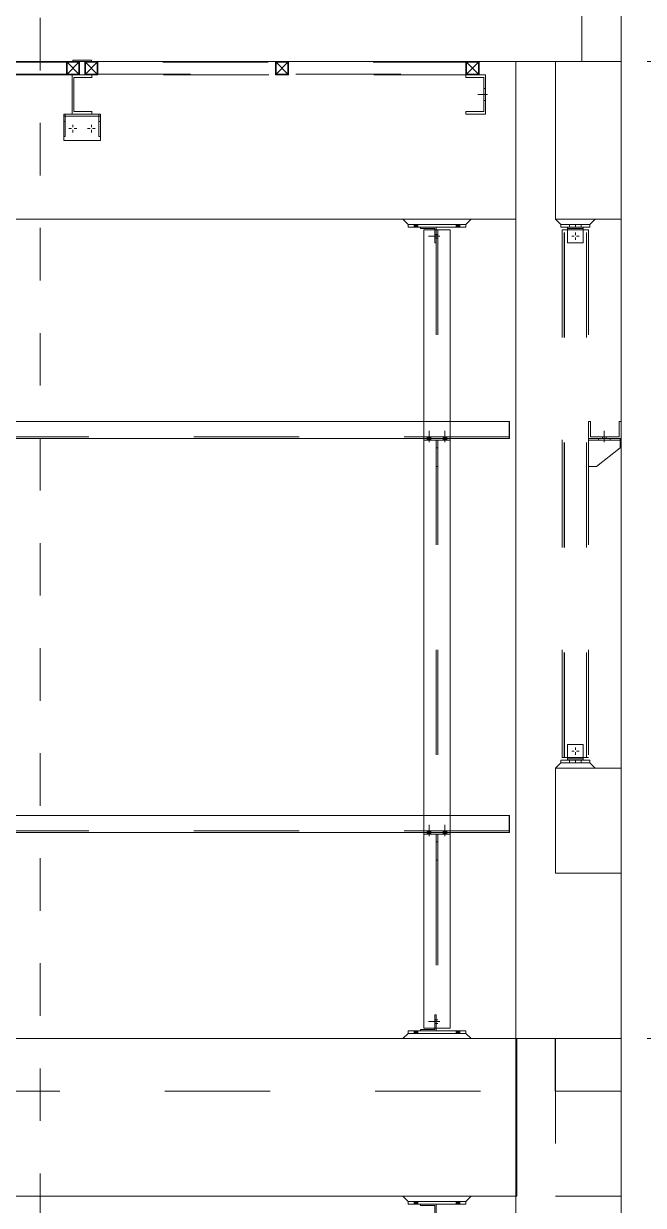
# Model space of a CAD drawing. Header units: millimetres. Extents: x 652937 to 1670132, y 1473552 to 2851037.
# Drawn here: x 663605.017 to 663607.374, y 1524532.885 to 1524537.385 of the extents above; entities that cross this region are included whole.
import ezdxf

# ---------------------------------------------------------------- set-up
doc = ezdxf.new("R2010")
doc.units = ezdxf.units.MM
for name, pattern in [('XKITLINE00', [0]), ('XKITLINE01', [4, 1, -1, 1, -1]), ('XKITLINE02', [4, 2, -2])]:
    doc.linetypes.add(name, pattern=pattern)
for name, color, linetype, lineweight in [('Bolt', 7, 'Continuous', 0), ('Part', 7, 'Continuous', 0), ('S-GRID', 7, 'Continuous', 9)]:
    doc.layers.add(name, color=color, linetype=linetype, lineweight=lineweight)

# ---------------------------------------------------------------- blocks, each defined once
blk = doc.blocks.new('*A39394463')
at = {"layer": 'S-GRID', "color": 7, "linetype": 'XKITLINE01', "lineweight": 0}
blk.add_line((-30.905117, -83.220099), (129.806536, -83.220099), dxfattribs=at)
blk = doc.blocks.new('*A39434467')
at = {"layer": 'S-GRID', "color": 7, "linetype": 'XKITLINE01', "lineweight": 0}
blk.add_line((-30.905117, -64.620099), (129.806536, -64.620099), dxfattribs=at)
blk = doc.blocks.new('*A39844508')
at = {"layer": 'Part', "color": 7, "linetype": 'XKITLINE02', "lineweight": 0}
for p, q in [((111.347119, -80.070099), (111.347119, -78.070099)), ((111.347119, -78.070099), (112.597119, -78.070099)), ((111.347119, -80.070099), (112.597119, -80.070099))]:
    blk.add_line(p, q, dxfattribs=at)
at = {"layer": 'Part', "color": 7, "linetype": 'XKITLINE00', "lineweight": 0}
for p, q in [((112.597119, -80.070099), (112.597119, -78.070099)), ((112.597119, -78.070099), (112.597713, -78.070099)), ((112.597713, -80.070099), (112.597119, -80.070099))]:
    blk.add_line(p, q, dxfattribs=at)
blk = doc.blocks.new('*A39854509')
at = {"layer": 'Part', "color": 7, "linetype": 'XKITLINE00', "lineweight": 0}
for p, q in [((112.602812, -64.620099), (111.351974, -64.620099)), ((111.351974, -64.620099), (111.351974, -67.620099)), ((112.601974, -67.620099), (112.601974, -64.620099)), ((112.602812, -67.620099), (111.351974, -67.620099))]:
    blk.add_line(p, q, dxfattribs=at)
blk = doc.blocks.new('*A39974521')
at = {"layer": 'Part', "color": 7, "linetype": 'XKITLINE00', "lineweight": 0}
for p, q in [((110.596866, -99.720099), (110.596866, -83.220099)), ((112.596866, -83.220099), (110.596866, -83.220099)), ((112.596866, -99.720099), (112.596866, -83.220099)), ((112.597116, -84.220099), (112.597116, -99.720099)), ((112.596866, -99.720099), (110.596866, -99.720099)), ((112.597116, -99.720099), (112.596866, -99.720099))]:
    blk.add_line(p, q, dxfattribs=at)
at = {"layer": 'Part', "color": 7, "linetype": 'XKITLINE02', "lineweight": 0}
for p, q in [((110.597117, -99.720099), (110.597117, -83.220099)), ((112.596866, -83.220099), (112.597116, -83.220099)), ((112.597116, -83.220099), (112.596866, -83.220099)), ((112.597116, -83.220099), (112.597116, -84.220099)), ((112.596866, -99.720099), (112.597116, -99.720099))]:
    blk.add_line(p, q, dxfattribs=at)
blk = doc.blocks.new('*A40294553')
at = {"layer": 'S-GRID', "color": 7, "linetype": 'XKITLINE01', "lineweight": 0}
blk.add_line((101.546891, -148.786781), (101.546891, -44.620099), dxfattribs=at)
blk = doc.blocks.new('*A44765000')
at = {"layer": 'Part', "color": 7, "linetype": 'XKITLINE00', "lineweight": 0}
for p, q in [((110.612903, -83.220099), (81.765361, -83.220099)), ((110.612903, -86.220099), (110.612903, -83.220099)), ((110.612903, -86.220099), (81.765361, -86.220099))]:
    blk.add_line(p, q, dxfattribs=at)
at = {"layer": 'Part', "color": 7, "linetype": 'XKITLINE02', "lineweight": 0}
for p, q in [((110.613153, -83.220099), (110.612903, -83.220099)), ((110.613153, -86.220099), (110.613153, -83.220099)), ((110.612903, -86.220099), (110.613153, -86.220099)), ((110.613153, -86.220099), (110.612903, -86.220099))]:
    blk.add_line(p, q, dxfattribs=at)
blk = doc.blocks.new('*A44785002')
at = {"layer": 'Part', "color": 7, "linetype": 'XKITLINE00', "lineweight": 0}
for p, q in [((110.596866, -64.620099), (81.765361, -64.620099)), ((110.596866, -67.620099), (110.596866, -64.620099)), ((110.596866, -67.620099), (81.765361, -67.620099))]:
    blk.add_line(p, q, dxfattribs=at)
at = {"layer": 'Part', "color": 7, "linetype": 'XKITLINE02', "lineweight": 0}
for p, q in [((110.597119, -64.620099), (110.596866, -64.620099)), ((110.597119, -67.620099), (110.597119, -64.620099)), ((110.596866, -67.620099), (110.597119, -67.620099)), ((110.597119, -67.620099), (110.596866, -67.620099))]:
    blk.add_line(p, q, dxfattribs=at)
blk = doc.blocks.new('*A47275251')
at = {"layer": 'Part', "color": 7, "linetype": 'XKITLINE02', "lineweight": 0}
for p, q in [((67.922144, -83.220099), (111.342756, -83.220099)), ((111.342162, -84.220099), (111.342162, -83.220099)), ((67.922144, -84.220099), (111.342756, -84.220099))]:
    blk.add_line(p, q, dxfattribs=at)
blk = doc.blocks.new('*A47305254')
at = {"layer": 'Part', "color": 7, "linetype": 'XKITLINE02', "lineweight": 0}
for p, q in [((111.852019, -64.620099), (111.852019, -62.370099)), ((52.551889, -64.620099), (110.596866, -64.620099)), ((112.601869, -64.620099), (112.601974, -64.620099))]:
    blk.add_line(p, q, dxfattribs=at)
at = {"layer": 'Part', "color": 7, "linetype": 'XKITLINE00', "lineweight": 0}
for p, q in [((112.601869, -62.370099), (112.601869, -64.620099)), ((110.596866, -64.620099), (112.601869, -64.620099)), ((112.601974, -64.620099), (112.602713, -64.620099))]:
    blk.add_line(p, q, dxfattribs=at)
blk = doc.blocks.new('*A47355259')
at = {"layer": 'Part', "color": 7, "linetype": 'XKITLINE02', "lineweight": 0}
for p, q in [((102.535098, -64.870099), (102.15952, -64.870099)), ((102.15952, -64.870099), (102.15952, -65.620099)), ((102.18952, -65.570099), (102.18952, -64.920099)), ((102.18952, -64.920099), (102.535098, -64.920099)), ((102.53452, -64.920099), (102.53452, -64.870099)), ((102.535098, -65.620099), (102.15952, -65.620099)), ((102.535098, -65.570099), (102.18952, -65.570099)), ((102.53452, -65.620099), (102.53452, -65.570099))]:
    blk.add_line(p, q, dxfattribs=at)
blk = doc.blocks.new('*A47365260')
at = {"layer": 'Part', "color": 7, "linetype": 'XKITLINE02', "lineweight": 0}
for p, q in [((110.020284, -64.870099), (109.644715, -64.870099)), ((109.644715, -64.870099), (109.644715, -64.920099)), ((109.644715, -64.920099), (109.990284, -64.920099)), ((109.989715, -65.570099), (109.989715, -64.920099)), ((110.019715, -64.870099), (110.019715, -65.620099)), ((109.990284, -65.570099), (109.644715, -65.570099)), ((109.644715, -65.570099), (109.644715, -65.620099)), ((109.644715, -65.620099), (110.020284, -65.620099))]:
    blk.add_line(p, q, dxfattribs=at)
blk = doc.blocks.new('*A47375261')
at = {"layer": 'Part', "color": 7, "linetype": 'XKITLINE00', "lineweight": 0}
for p, q in [((110.596866, -64.620099), (112.596866, -64.620099)), ((112.596866, -64.620099), (112.596866, -83.220099)), ((110.596866, -67.620099), (110.596866, -83.220099)), ((112.597116, -67.620099), (112.597116, -83.220099)), ((112.596866, -83.220099), (110.596866, -83.220099))]:
    blk.add_line(p, q, dxfattribs=at)
at = {"layer": 'Part', "color": 7, "linetype": 'XKITLINE02', "lineweight": 0}
for p, q in [((110.596866, -64.620099), (110.596866, -67.620099)), ((110.597117, -83.220099), (110.597117, -64.620099)), ((112.597116, -64.620099), (112.596866, -64.620099)), ((112.597116, -64.620099), (112.597116, -67.620099)), ((112.597116, -83.220099), (112.596866, -83.220099))]:
    blk.add_line(p, q, dxfattribs=at)
blk = doc.blocks.new('*A49325456')
at = {"layer": 'Part', "color": 7, "linetype": 'XKITLINE00', "lineweight": 0}
for p, q in [((110.471945, -78.970099), (90.192352, -78.970099)), ((90.192352, -78.970099), (90.192352, -79.295099)), ((110.471952, -78.970099), (110.471945, -78.970099)), ((110.471945, -78.970099), (110.471945, -79.295099)), ((110.472047, -78.970099), (110.472041, -78.970099)), ((110.472041, -78.970099), (110.472041, -79.265099)), ((110.471945, -79.295099), (90.192352, -79.295099)), ((110.471945, -79.295099), (110.472047, -79.295099)), ((110.472047, -79.295099), (110.471945, -79.295099)), ((110.472041, -79.265099), (110.471952, -79.265099)), ((110.472047, -79.265099), (110.472047, -79.295099))]:
    blk.add_line(p, q, dxfattribs=at)
at = {"layer": 'Part', "color": 7, "linetype": 'XKITLINE02', "lineweight": 0}
for p, q in [((90.192359, -79.265099), (90.192359, -78.970099)), ((90.192448, -79.265099), (90.192448, -78.970099)), ((90.192454, -79.295099), (90.192454, -78.970099)), ((110.472047, -78.970099), (110.471945, -78.970099)), ((110.471952, -79.265099), (110.471952, -78.970099)), ((110.472047, -78.970099), (110.472047, -79.265099)), ((110.472041, -79.265099), (90.192359, -79.265099))]:
    blk.add_line(p, q, dxfattribs=at)
blk = doc.blocks.new('*A49335457')
at = {"layer": 'Part', "color": 7, "linetype": 'XKITLINE00', "lineweight": 0}
for p, q in [((110.471945, -71.470099), (90.192352, -71.470099)), ((90.192352, -71.470099), (90.192352, -71.795099)), ((110.471952, -71.470099), (110.471945, -71.470099)), ((110.471945, -71.470099), (110.471945, -71.795099)), ((110.472047, -71.470099), (110.472041, -71.470099)), ((110.472041, -71.470099), (110.472041, -71.765099)), ((110.472041, -71.765099), (110.471952, -71.765099)), ((110.472047, -71.765099), (110.472047, -71.795099)), ((110.471945, -71.795099), (90.192352, -71.795099)), ((110.471945, -71.795099), (110.472047, -71.795099)), ((110.472047, -71.795099), (110.471945, -71.795099))]:
    blk.add_line(p, q, dxfattribs=at)
at = {"layer": 'Part', "color": 7, "linetype": 'XKITLINE02', "lineweight": 0}
for p, q in [((90.192359, -71.765099), (90.192359, -71.470099)), ((90.192448, -71.765099), (90.192448, -71.470099)), ((90.192454, -71.795099), (90.192454, -71.470099)), ((110.472047, -71.470099), (110.471945, -71.470099)), ((110.471952, -71.765099), (110.471952, -71.470099)), ((110.472047, -71.470099), (110.472047, -71.765099)), ((110.472041, -71.765099), (90.192359, -71.765099))]:
    blk.add_line(p, q, dxfattribs=at)
blk = doc.blocks.new('*A49345458')
at = {"layer": 'Part', "color": 7, "linetype": 'XKITLINE00', "lineweight": 0}
for p, q in [((108.846933, -67.820099), (109.346933, -67.820099)), ((108.846933, -67.820099), (108.846933, -71.470099)), ((109.346941, -67.820099), (109.346933, -67.820099)), ((109.346933, -67.820099), (109.346933, -71.470099)), ((109.347025, -67.820099), (109.347033, -67.820099)), ((109.347025, -67.820099), (109.347025, -71.470099)), ((108.846933, -71.825099), (108.846933, -78.970099)), ((109.346933, -71.795099), (109.346933, -78.970099)), ((109.347025, -71.795099), (109.347025, -78.970099)), ((108.846933, -79.325099), (108.846933, -83.020099)), ((109.346933, -79.295099), (109.346933, -83.020099)), ((109.347025, -79.295099), (109.347025, -83.020099)), ((109.346933, -83.020099), (108.846933, -83.020099)), ((109.346941, -83.020099), (109.346933, -83.020099)), ((109.347033, -83.020099), (109.347025, -83.020099))]:
    blk.add_line(p, q, dxfattribs=at)
at = {"layer": 'Part', "color": 7, "linetype": 'XKITLINE02', "lineweight": 0}
for p, q in [((108.846941, -67.820099), (108.846941, -83.020099)), ((108.847025, -67.820099), (108.847025, -83.020099)), ((108.847033, -67.820099), (108.847033, -83.020099)), ((109.081941, -67.820099), (109.081941, -83.020099)), ((109.082025, -67.820099), (109.082025, -83.020099)), ((109.111941, -67.820099), (109.111941, -83.020099)), ((109.112025, -67.820099), (109.112025, -83.020099)), ((109.346941, -67.820099), (109.346941, -83.020099)), ((109.347025, -67.820099), (109.346941, -67.820099)), ((109.347033, -67.820099), (109.347033, -83.020099)), ((108.846933, -71.470099), (108.846933, -71.825099)), ((109.346933, -71.470099), (109.346933, -71.795099)), ((109.347025, -71.470099), (109.347025, -71.795099)), ((108.846933, -78.970099), (108.846933, -79.325099)), ((109.346933, -78.970099), (109.346933, -79.295099)), ((109.347025, -78.970099), (109.347025, -79.295099)), ((109.347025, -83.020099), (109.346941, -83.020099))]:
    blk.add_line(p, q, dxfattribs=at)
blk = doc.blocks.new('*A49365460')
at = {"layer": 'Part', "color": 7, "linetype": 'XKITLINE02', "lineweight": 0}
for p, q in [((111.978145, -67.820099), (111.478045, -67.820099)), ((111.478045, -77.870099), (111.478045, -67.820099)), ((111.478145, -67.820099), (111.478145, -77.870099)), ((111.518045, -77.870099), (111.518045, -67.820099)), ((111.518092, -77.870099), (111.518092, -67.820099)), ((111.518098, -77.870099), (111.518098, -67.820099)), ((111.518145, -77.870099), (111.518145, -67.820099)), ((111.938045, -77.870099), (111.938045, -67.820099)), ((111.938092, -77.870099), (111.938092, -67.820099)), ((111.938098, -77.870099), (111.938098, -67.820099)), ((111.938145, -77.870099), (111.938145, -67.820099)), ((111.978045, -67.820099), (111.978045, -77.870099)), ((111.978145, -67.820099), (111.978145, -77.870099)), ((111.978145, -77.870099), (111.478045, -77.870099))]:
    blk.add_line(p, q, dxfattribs=at)
blk = doc.blocks.new('*A49415465')
at = {"layer": 'Part', "color": 7, "linetype": 'XKITLINE00', "lineweight": 0}
for p, q in [((108.846808, -79.325099), (108.846808, -79.295099)), ((109.346808, -79.325099), (108.846808, -79.325099)), ((109.346808, -79.325099), (109.346808, -79.295099)), ((109.346928, -79.325099), (109.346808, -79.325099)), ((109.346928, -79.325099), (109.346808, -79.325099)), ((109.346928, -79.295099), (109.346928, -79.325099))]:
    blk.add_line(p, q, dxfattribs=at)
at = {"layer": 'Part', "color": 7, "linetype": 'XKITLINE02', "lineweight": 0}
for p, q in [((109.346928, -79.295099), (108.846808, -79.295099)), ((108.846928, -79.325099), (108.846928, -79.295099)), ((109.346808, -79.295099), (109.346928, -79.295099))]:
    blk.add_line(p, q, dxfattribs=at)
blk = doc.blocks.new('*A49425466')
at = {"layer": 'Part', "color": 7, "linetype": 'XKITLINE00', "lineweight": 0}
for p, q in [((109.081808, -79.475099), (109.081808, -79.325099)), ((109.111808, -79.325099), (109.081808, -79.325099)), ((109.111808, -79.475099), (109.111808, -79.325099)), ((109.111928, -79.825099), (109.111928, -79.325099)), ((109.081898, -79.825099), (109.081808, -79.475099)), ((109.081808, -79.475099), (109.111808, -79.475099)), ((109.111808, -79.475099), (109.111898, -79.825099)), ((109.081928, -79.825099), (109.081898, -79.825099)), ((109.111928, -79.825099), (109.081898, -79.825099))]:
    blk.add_line(p, q, dxfattribs=at)
at = {"layer": 'Part', "color": 7, "linetype": 'XKITLINE02', "lineweight": 0}
for p, q in [((109.081808, -79.325099), (109.081928, -79.325099)), ((109.081928, -79.325099), (109.081928, -79.825099)), ((109.111808, -79.325099), (109.111928, -79.325099)), ((109.111928, -79.325099), (109.111808, -79.325099)), ((109.111898, -79.825099), (109.111928, -79.825099))]:
    blk.add_line(p, q, dxfattribs=at)
blk = doc.blocks.new('*A49435467')
at = {"layer": 'Bolt'}
for points in [[(108.982, -79.265), (108.982, -79.295), (108.912, -79.295), (108.912, -79.265)], [(108.982, -79.295), (108.982, -79.325), (108.912, -79.325), (108.912, -79.295)], [(109.282, -79.265), (109.282, -79.295), (109.212, -79.295), (109.212, -79.265)], [(109.282, -79.295), (109.282, -79.325), (109.212, -79.325), (109.212, -79.295)]]:
    blk.add_hatch(color=7, dxfattribs=at).paths.add_polyline_path(points, flags=17)
at = {"layer": 'Bolt', "color": 7, "linetype": 'XKITLINE00', "lineweight": 0}
for p, q in [((108.947, -79.365), (108.947, -79.15)), ((109.247, -79.365), (109.247, -79.15)), ((108.912, -79.295), (108.912, -79.265)), ((108.912, -79.325), (108.912, -79.295)), ((108.982, -79.295), (108.982, -79.265)), ((108.982, -79.325), (108.982, -79.295)), ((109.212, -79.295), (109.212, -79.265)), ((109.212, -79.325), (109.212, -79.295)), ((109.282, -79.295), (109.282, -79.265)), ((109.282, -79.325), (109.282, -79.295))]:
    blk.add_line(p, q, dxfattribs=at)
blk = doc.blocks.new('*A49445468')
at = {"layer": 'Part', "color": 7, "linetype": 'XKITLINE00', "lineweight": 0}
for p, q in [((109.081808, -71.975099), (109.081808, -71.825099)), ((109.111808, -71.825099), (109.081808, -71.825099)), ((109.081898, -72.325099), (109.081808, -71.975099)), ((109.081808, -71.975099), (109.111808, -71.975099)), ((109.111808, -71.975099), (109.111808, -71.825099)), ((109.111808, -71.975099), (109.111898, -72.325099)), ((109.111928, -72.325099), (109.111928, -71.825099)), ((109.081928, -72.325099), (109.081898, -72.325099)), ((109.111928, -72.325099), (109.081898, -72.325099))]:
    blk.add_line(p, q, dxfattribs=at)
at = {"layer": 'Part', "color": 7, "linetype": 'XKITLINE02', "lineweight": 0}
for p, q in [((109.081808, -71.825099), (109.081928, -71.825099)), ((109.081928, -71.825099), (109.081928, -72.325099)), ((109.111808, -71.825099), (109.111928, -71.825099)), ((109.111928, -71.825099), (109.111808, -71.825099)), ((109.111898, -72.325099), (109.111928, -72.325099))]:
    blk.add_line(p, q, dxfattribs=at)
blk = doc.blocks.new('*A49455469')
at = {"layer": 'Part', "color": 7, "linetype": 'XKITLINE02', "lineweight": 0}
for p, q in [((112.57748, -71.825099), (111.977474, -71.825099)), ((111.977474, -71.825099), (111.977474, -72.325099)), ((111.97748, -72.325099), (111.97748, -71.825099)), ((112.127474, -72.325099), (112.577474, -71.975099)), ((112.57748, -71.975099), (112.12748, -72.325099)), ((112.577474, -71.975099), (112.577474, -71.825099)), ((112.577474, -71.975099), (112.57748, -71.975099)), ((112.57748, -71.975099), (112.57748, -71.825099)), ((111.977474, -72.325099), (112.12748, -72.325099))]:
    blk.add_line(p, q, dxfattribs=at)
blk = doc.blocks.new('*A49465470')
at = {"layer": 'Part', "color": 7, "linetype": 'XKITLINE02', "lineweight": 0}
for p, q in [((111.452985, -77.970099), (111.352965, -78.070099)), ((112.103225, -78.070099), (111.352965, -78.070099)), ((111.353225, -78.070099), (111.453205, -77.970099)), ((112.003205, -77.970099), (111.452985, -77.970099)), ((112.102965, -78.070099), (112.002985, -77.970099)), ((112.003205, -77.970099), (112.103225, -78.070099))]:
    blk.add_line(p, q, dxfattribs=at)
blk = doc.blocks.new('*A49475471')
at = {"layer": 'Bolt', "color": 7, "linetype": 'XKITLINE00', "lineweight": 0}
for p, q in [((111.658092, -77.745099), (111.704712, -77.745099)), ((111.728092, -77.675099), (111.728092, -77.721719)), ((111.728092, -77.815099), (111.728092, -77.768479)), ((111.798092, -77.745099), (111.751472, -77.745099))]:
    blk.add_line(p, q, dxfattribs=at)
blk = doc.blocks.new('*A49485472')
at = {"layer": 'Part', "color": 7, "linetype": 'XKITLINE02', "lineweight": 0}
for p, q in [((112.003205, -77.920099), (111.452985, -77.920099)), ((111.452985, -77.970099), (111.452985, -77.920099)), ((112.003205, -77.970099), (111.452985, -77.970099)), ((111.453205, -77.970099), (111.453205, -77.920099)), ((112.002985, -77.920099), (112.003205, -77.920099)), ((112.002985, -77.970099), (112.002985, -77.920099)), ((112.003205, -77.970099), (112.002985, -77.970099)), ((112.003205, -77.920099), (112.003205, -77.970099))]:
    blk.add_line(p, q, dxfattribs=at)
blk = doc.blocks.new('*A49495473')
at = {"layer": 'Part', "color": 7, "linetype": 'XKITLINE02', "lineweight": 0}
for p, q in [((111.878092, -77.620099), (111.578087, -77.620099)), ((111.578087, -77.895099), (111.578087, -77.620099)), ((111.578092, -77.920099), (111.578092, -77.620099)), ((111.878092, -77.620099), (111.878087, -77.620099)), ((111.878087, -77.620099), (111.878087, -77.895099)), ((111.878092, -77.920099), (111.878092, -77.620099)), ((111.878087, -77.895099), (111.578032, -77.895099)), ((111.578032, -77.895099), (111.578032, -77.920099)), ((111.878092, -77.920099), (111.578032, -77.920099)), ((111.878087, -77.895099), (111.878032, -77.895099)), ((111.878032, -77.895099), (111.878032, -77.920099)), ((111.878032, -77.920099), (111.878092, -77.920099))]:
    blk.add_line(p, q, dxfattribs=at)
blk = doc.blocks.new('*A49505474')
at = {"layer": 'Bolt', "color": 7, "linetype": 'XKITLINE02', "lineweight": 0}
for p, q in [((111.618008, -77.970099), (111.618008, -77.920099)), ((111.618168, -77.970099), (111.618168, -77.920099)), ((111.728015, -77.970099), (111.728015, -77.920099)), ((111.728175, -77.970099), (111.728175, -77.920099)), ((111.838022, -77.970099), (111.838022, -77.920099)), ((111.838182, -77.970099), (111.838182, -77.920099))]:
    blk.add_line(p, q, dxfattribs=at)
blk = doc.blocks.new('*A49675491')
at = {"layer": 'Part', "color": 7, "linetype": 'XKITLINE02', "lineweight": 0}
for p, q in [((111.977154, -71.470099), (111.977823, -71.470099)), ((112.017154, -71.470099), (111.977154, -71.470099)), ((111.977154, -71.470099), (111.977154, -71.795099)), ((112.017154, -71.470099), (112.017823, -71.470099)), ((112.017154, -71.765099), (112.017154, -71.470099)), ((112.562154, -71.470099), (112.562823, -71.470099)), ((112.597142, -71.470099), (112.562154, -71.470099)), ((112.562154, -71.470099), (112.562154, -71.765099)), ((112.017154, -71.765099), (112.017823, -71.765099)), ((112.562154, -71.765099), (112.017154, -71.765099)), ((112.562154, -71.765099), (112.562823, -71.765099)), ((111.977154, -71.795099), (111.977823, -71.795099)), ((112.597142, -71.795099), (111.977154, -71.795099))]:
    blk.add_line(p, q, dxfattribs=at)
at = {"layer": 'Part', "color": 7, "linetype": 'XKITLINE00', "lineweight": 0}
for p, q in [((112.602154, -71.470099), (112.597142, -71.470099)), ((112.602154, -71.470099), (112.602823, -71.470099)), ((112.602154, -71.795099), (112.602154, -71.470099)), ((112.602154, -71.795099), (112.597142, -71.795099)), ((112.602154, -71.795099), (112.602823, -71.795099))]:
    blk.add_line(p, q, dxfattribs=at)
blk = doc.blocks.new('*A49685492')
at = {"layer": 'Part', "color": 7, "linetype": 'XKITLINE00', "lineweight": 0}
for p, q in [((108.846808, -71.825099), (108.846808, -71.795099)), ((109.346808, -71.825099), (108.846808, -71.825099)), ((109.346808, -71.825099), (109.346808, -71.795099)), ((109.346928, -71.825099), (109.346808, -71.825099)), ((109.346928, -71.825099), (109.346808, -71.825099)), ((109.346928, -71.795099), (109.346928, -71.825099))]:
    blk.add_line(p, q, dxfattribs=at)
at = {"layer": 'Part', "color": 7, "linetype": 'XKITLINE02', "lineweight": 0}
for p, q in [((109.346928, -71.795099), (108.846808, -71.795099)), ((108.846928, -71.825099), (108.846928, -71.795099)), ((109.346808, -71.795099), (109.346928, -71.795099))]:
    blk.add_line(p, q, dxfattribs=at)
blk = doc.blocks.new('*A49695493')
at = {"layer": 'Bolt'}
for points in [[(108.982, -71.765), (108.982, -71.795), (108.912, -71.795), (108.912, -71.765)], [(109.282, -71.765), (109.282, -71.795), (109.212, -71.795), (109.212, -71.765)], [(108.982, -71.795), (108.982, -71.825), (108.912, -71.825), (108.912, -71.795)], [(109.282, -71.795), (109.282, -71.825), (109.212, -71.825), (109.212, -71.795)]]:
    blk.add_hatch(color=7, dxfattribs=at).paths.add_polyline_path(points, flags=17)
at = {"layer": 'Bolt', "color": 7, "linetype": 'XKITLINE00', "lineweight": 0}
for p, q in [((108.912, -71.795), (108.912, -71.765)), ((108.947, -71.865), (108.947, -71.65)), ((108.982, -71.795), (108.982, -71.765)), ((109.212, -71.795), (109.212, -71.765)), ((109.247, -71.865), (109.247, -71.65)), ((109.282, -71.795), (109.282, -71.765)), ((108.912, -71.825), (108.912, -71.795)), ((108.982, -71.825), (108.982, -71.795)), ((109.212, -71.825), (109.212, -71.795)), ((109.282, -71.825), (109.282, -71.795))]:
    blk.add_line(p, q, dxfattribs=at)
blk = doc.blocks.new('*A49705494')
at = {"layer": 'Part', "color": 7, "linetype": 'XKITLINE00', "lineweight": 0}
for p, q in [((108.546928, -67.770099), (108.546928, -67.720099)), ((108.546928, -67.720099), (109.646928, -67.720099)), ((109.646928, -67.720099), (109.646928, -67.770099)), ((109.647038, -67.770099), (109.647038, -67.720099)), ((109.646928, -67.770099), (108.546928, -67.770099)), ((109.646928, -67.770099), (109.647038, -67.770099)), ((109.647038, -67.770099), (109.646928, -67.770099))]:
    blk.add_line(p, q, dxfattribs=at)
at = {"layer": 'Part', "color": 7, "linetype": 'XKITLINE02', "lineweight": 0}
for p, q in [((108.547038, -67.770099), (108.547038, -67.720099)), ((109.647038, -67.720099), (109.646928, -67.720099))]:
    blk.add_line(p, q, dxfattribs=at)
blk = doc.blocks.new('*A49715495')
at = {"layer": 'Part', "color": 7, "linetype": 'XKITLINE00', "lineweight": 0}
for p, q in [((108.446908, -67.620099), (108.546928, -67.720099)), ((109.646928, -67.720099), (108.546928, -67.720099)), ((109.646928, -67.720099), (109.746908, -67.620099)), ((109.647038, -67.720099), (109.747058, -67.620099))]:
    blk.add_line(p, q, dxfattribs=at)
at = {"layer": 'Part', "color": 7, "linetype": 'XKITLINE02', "lineweight": 0}
for p, q in [((109.747058, -67.620099), (108.446908, -67.620099)), ((108.547038, -67.720099), (108.447058, -67.620099)), ((109.647038, -67.720099), (109.646928, -67.720099)), ((109.746908, -67.620099), (109.747058, -67.620099))]:
    blk.add_line(p, q, dxfattribs=at)
blk = doc.blocks.new('*A49725496')
at = {"layer": 'Part', "color": 7, "linetype": 'XKITLINE00', "lineweight": 0}
for p, q in [((108.781953, -67.770099), (108.781953, -67.795099)), ((108.781953, -67.795099), (109.056953, -67.795099)), ((109.056953, -67.795099), (109.056953, -67.820099)), ((109.081953, -67.770099), (109.081953, -67.820099)), ((109.082013, -67.770099), (109.082013, -67.820099))]:
    blk.add_line(p, q, dxfattribs=at)
at = {"layer": 'Part', "color": 7, "linetype": 'XKITLINE02', "lineweight": 0}
for p, q in [((109.082013, -67.770099), (108.781953, -67.770099)), ((108.782013, -67.795099), (108.782013, -67.770099)), ((109.057013, -67.795099), (109.056953, -67.795099)), ((109.056953, -67.820099), (109.056953, -68.070099)), ((109.057013, -68.070099), (109.057013, -67.795099)), ((109.081953, -67.820099), (109.081953, -68.070099)), ((109.082013, -67.820099), (109.082013, -68.070099)), ((109.082013, -68.070099), (109.056953, -68.070099))]:
    blk.add_line(p, q, dxfattribs=at)
blk = doc.blocks.new('*A49735497')
at = {"layer": 'Bolt', "color": 7, "linetype": 'XKITLINE02', "lineweight": 0}
for p, q in [((109.151583, -67.945099), (108.936983, -67.945099)), ((109.082003, -67.910099), (109.057003, -67.910099)), ((109.11199, -67.910099), (109.08199, -67.910099)), ((109.081963, -67.980099), (109.056963, -67.980099)), ((109.111976, -67.980099), (109.081976, -67.980099))]:
    blk.add_line(p, q, dxfattribs=at)
blk = doc.blocks.new('*A49745498')
at = {"layer": 'Bolt'}
for points in [[(108.732, -67.72), (108.732, -67.77), (108.662, -67.77), (108.662, -67.72)], [(109.532, -67.72), (109.532, -67.77), (109.462, -67.77), (109.462, -67.72)]]:
    blk.add_hatch(color=7, dxfattribs=at).paths.add_polyline_path(points, flags=17)
at = {"layer": 'Bolt', "color": 7, "linetype": 'XKITLINE00', "lineweight": 0}
for p, q in [((108.662, -67.72), (108.662, -67.77)), ((108.697, -67.72), (108.697, -67.77)), ((108.732, -67.72), (108.732, -67.77)), ((109.462, -67.72), (109.462, -67.77)), ((109.497, -67.72), (109.497, -67.77)), ((109.532, -67.72), (109.532, -67.77))]:
    blk.add_line(p, q, dxfattribs=at)
blk = doc.blocks.new('*A49755499')
at = {"layer": 'Part', "color": 7, "linetype": 'XKITLINE02', "lineweight": 0}
for p, q in [((111.977427, -71.795099), (112.577527, -71.795099)), ((111.977427, -71.825099), (111.977427, -71.795099)), ((112.577527, -71.825099), (111.977427, -71.825099)), ((111.977527, -71.825099), (111.977527, -71.795099)), ((112.577427, -71.795099), (112.577427, -71.825099)), ((112.577527, -71.795099), (112.577527, -71.825099))]:
    blk.add_line(p, q, dxfattribs=at)
blk = doc.blocks.new('*A49765500')
at = {"layer": 'Bolt', "color": 7, "linetype": 'XKITLINE02', "lineweight": 0}
for p, q in [((112.24244, -71.795099), (112.24244, -71.765099)), ((112.2425, -71.795099), (112.2425, -71.765099)), ((112.277447, -71.864699), (112.277447, -71.650099)), ((112.277507, -71.864699), (112.277507, -71.650099)), ((112.312454, -71.795099), (112.312454, -71.765099)), ((112.312514, -71.795099), (112.312514, -71.765099)), ((112.16744, -71.825099), (112.16744, -71.795099)), ((112.1675, -71.825099), (112.1675, -71.795099)), ((112.387454, -71.825099), (112.387454, -71.795099)), ((112.387514, -71.825099), (112.387514, -71.795099))]:
    blk.add_line(p, q, dxfattribs=at)
blk = doc.blocks.new('*A49775501')
at = {"layer": 'Part', "color": 7, "linetype": 'XKITLINE02', "lineweight": 0}
for p, q in [((112.103225, -67.620099), (111.352965, -67.620099)), ((111.352965, -67.620099), (111.452985, -67.720099)), ((111.453205, -67.720099), (111.353225, -67.620099)), ((111.452985, -67.720099), (112.003205, -67.720099)), ((112.002985, -67.720099), (112.102965, -67.620099)), ((112.003205, -67.720099), (112.103225, -67.620099))]:
    blk.add_line(p, q, dxfattribs=at)
blk = doc.blocks.new('*A49785502')
at = {"layer": 'Bolt', "color": 7, "linetype": 'XKITLINE00', "lineweight": 0}
for p, q in [((111.658092, -67.945099), (111.704712, -67.945099)), ((111.728092, -67.875099), (111.728092, -67.921719)), ((111.798092, -67.945099), (111.751472, -67.945099)), ((111.728092, -68.015099), (111.728092, -67.968479))]:
    blk.add_line(p, q, dxfattribs=at)
blk = doc.blocks.new('*A49795503')
at = {"layer": 'Part', "color": 7, "linetype": 'XKITLINE02', "lineweight": 0}
for p, q in [((111.452985, -67.770099), (111.452985, -67.720099)), ((111.453205, -67.720099), (111.452985, -67.720099)), ((112.003205, -67.720099), (111.452985, -67.720099)), ((111.453205, -67.770099), (111.453205, -67.720099)), ((112.002985, -67.720099), (112.002985, -67.770099)), ((112.003205, -67.770099), (112.003205, -67.720099)), ((111.453205, -67.770099), (111.452985, -67.770099)), ((111.452985, -67.770099), (112.003205, -67.770099))]:
    blk.add_line(p, q, dxfattribs=at)
blk = doc.blocks.new('*A49805504')
at = {"layer": 'Part', "color": 7, "linetype": 'XKITLINE02', "lineweight": 0}
for p, q in [((111.578032, -67.795099), (111.578032, -67.770099)), ((111.578032, -67.770099), (111.578092, -67.770099)), ((111.878092, -67.770099), (111.578032, -67.770099)), ((111.578087, -67.795099), (111.578032, -67.795099)), ((111.578032, -67.795099), (111.878087, -67.795099)), ((111.578087, -68.070099), (111.578087, -67.795099)), ((111.578092, -67.770099), (111.578092, -68.070099)), ((111.878032, -67.770099), (111.878032, -67.795099)), ((111.878087, -67.795099), (111.878087, -68.070099)), ((111.878092, -68.070099), (111.878092, -67.770099)), ((111.578092, -68.070099), (111.578087, -68.070099)), ((111.578087, -68.070099), (111.878092, -68.070099))]:
    blk.add_line(p, q, dxfattribs=at)
blk = doc.blocks.new('*A49815505')
at = {"layer": 'Bolt', "color": 7, "linetype": 'XKITLINE02', "lineweight": 0}
for p, q in [((111.618008, -67.720099), (111.618008, -67.770099)), ((111.618168, -67.720099), (111.618168, -67.770099)), ((111.728015, -67.720099), (111.728015, -67.770099)), ((111.728175, -67.720099), (111.728175, -67.770099)), ((111.838022, -67.720099), (111.838022, -67.770099)), ((111.838182, -67.720099), (111.838182, -67.770099))]:
    blk.add_line(p, q, dxfattribs=at)
blk = doc.blocks.new('*A50365560')
at = {"layer": 'Bolt'}
for points in [[(108.732, -86.32), (108.732, -86.37), (108.662, -86.37), (108.662, -86.32)], [(109.532, -86.32), (109.532, -86.37), (109.462, -86.37), (109.462, -86.32)]]:
    blk.add_hatch(color=7, dxfattribs=at).paths.add_polyline_path(points, flags=17)
at = {"layer": 'Bolt', "color": 7, "linetype": 'XKITLINE00', "lineweight": 0}
for p, q in [((108.662, -86.32), (108.662, -86.37)), ((108.697, -86.32), (108.697, -86.37)), ((108.732, -86.32), (108.732, -86.37)), ((109.462, -86.32), (109.462, -86.37)), ((109.497, -86.32), (109.497, -86.37)), ((109.532, -86.32), (109.532, -86.37))]:
    blk.add_line(p, q, dxfattribs=at)
blk = doc.blocks.new('*A50385562')
at = {"layer": 'Part', "color": 7, "linetype": 'XKITLINE00', "lineweight": 0}
for p, q in [((108.781953, -86.370099), (108.781953, -86.395099)), ((108.781953, -86.395099), (109.056953, -86.395099)), ((109.056953, -86.395099), (109.056953, -86.420099)), ((109.081953, -86.370099), (109.081953, -86.420099)), ((109.082013, -86.370099), (109.082013, -86.420099))]:
    blk.add_line(p, q, dxfattribs=at)
at = {"layer": 'Part', "color": 7, "linetype": 'XKITLINE02', "lineweight": 0}
for p, q in [((109.082013, -86.370099), (108.781953, -86.370099)), ((108.782013, -86.395099), (108.782013, -86.370099)), ((109.057013, -86.395099), (109.056953, -86.395099)), ((109.057013, -86.670099), (109.057013, -86.395099)), ((109.056953, -86.420099), (109.056953, -86.670099)), ((109.081953, -86.420099), (109.081953, -86.670099)), ((109.082013, -86.420099), (109.082013, -86.670099)), ((109.082013, -86.670099), (109.056953, -86.670099))]:
    blk.add_line(p, q, dxfattribs=at)
blk = doc.blocks.new('*A50395563')
at = {"layer": 'Part', "color": 7, "linetype": 'XKITLINE00', "lineweight": 0}
for p, q in [((108.446908, -86.220099), (108.546928, -86.320099)), ((109.646928, -86.320099), (108.546928, -86.320099)), ((109.646928, -86.320099), (109.746908, -86.220099)), ((109.647038, -86.320099), (109.747058, -86.220099))]:
    blk.add_line(p, q, dxfattribs=at)
at = {"layer": 'Part', "color": 7, "linetype": 'XKITLINE02', "lineweight": 0}
for p, q in [((109.747058, -86.220099), (108.446908, -86.220099)), ((108.547038, -86.320099), (108.447058, -86.220099)), ((109.647038, -86.320099), (109.646928, -86.320099)), ((109.746908, -86.220099), (109.747058, -86.220099))]:
    blk.add_line(p, q, dxfattribs=at)
blk = doc.blocks.new('*A50405564')
at = {"layer": 'Part', "color": 7, "linetype": 'XKITLINE00', "lineweight": 0}
for p, q in [((108.546928, -86.370099), (108.546928, -86.320099)), ((108.546928, -86.320099), (109.646928, -86.320099)), ((109.646928, -86.370099), (108.546928, -86.370099)), ((109.646928, -86.320099), (109.646928, -86.370099)), ((109.646928, -86.370099), (109.647038, -86.370099)), ((109.647038, -86.370099), (109.646928, -86.370099)), ((109.647038, -86.370099), (109.647038, -86.320099))]:
    blk.add_line(p, q, dxfattribs=at)
at = {"layer": 'Part', "color": 7, "linetype": 'XKITLINE02', "lineweight": 0}
for p, q in [((108.547038, -86.370099), (108.547038, -86.320099)), ((109.647038, -86.320099), (109.646928, -86.320099))]:
    blk.add_line(p, q, dxfattribs=at)
blk = doc.blocks.new('*A50415565')
at = {"layer": 'Part', "color": 7, "linetype": 'XKITLINE00', "lineweight": 0}
for p, q in [((109.647038, -83.070099), (108.546928, -83.070099)), ((108.546928, -83.070099), (108.546928, -83.120099)), ((108.546928, -83.120099), (109.646928, -83.120099)), ((109.646928, -83.070099), (109.646928, -83.120099)), ((109.647038, -83.120099), (109.647038, -83.070099))]:
    blk.add_line(p, q, dxfattribs=at)
at = {"layer": 'Part', "color": 7, "linetype": 'XKITLINE02', "lineweight": 0}
for p, q in [((108.547038, -83.120099), (108.547038, -83.070099)), ((109.646928, -83.120099), (109.647038, -83.120099)), ((109.647038, -83.120099), (109.646928, -83.120099))]:
    blk.add_line(p, q, dxfattribs=at)
blk = doc.blocks.new('*A50425566')
at = {"layer": 'Part', "color": 7, "linetype": 'XKITLINE00', "lineweight": 0}
for p, q in [((108.446908, -83.220099), (108.546928, -83.120099)), ((109.646928, -83.120099), (108.546928, -83.120099)), ((109.746908, -83.220099), (109.646928, -83.120099)), ((109.647038, -83.120099), (109.747058, -83.220099))]:
    blk.add_line(p, q, dxfattribs=at)
at = {"layer": 'Part', "color": 7, "linetype": 'XKITLINE02', "lineweight": 0}
for p, q in [((108.446908, -83.220099), (109.747058, -83.220099)), ((108.547038, -83.120099), (108.447058, -83.220099)), ((108.546928, -83.120099), (108.547038, -83.120099)), ((109.646928, -83.120099), (109.647038, -83.120099)), ((109.647038, -83.120099), (109.646928, -83.120099)), ((109.747058, -83.220099), (109.746908, -83.220099))]:
    blk.add_line(p, q, dxfattribs=at)
blk = doc.blocks.new('*A50435567')
at = {"layer": 'Part', "color": 7, "linetype": 'XKITLINE02', "lineweight": 0}
for p, q in [((109.082013, -82.770099), (109.056953, -82.770099)), ((109.056953, -82.770099), (109.056953, -83.020099)), ((109.057013, -83.045099), (109.057013, -82.770099)), ((109.081953, -82.770099), (109.081953, -83.020099)), ((109.082013, -82.770099), (109.082013, -83.020099)), ((108.781953, -83.070099), (109.082013, -83.070099)), ((108.782013, -83.045099), (108.782013, -83.070099)), ((109.056953, -83.045099), (109.057013, -83.045099)), ((109.056953, -83.045099), (109.057013, -83.045099))]:
    blk.add_line(p, q, dxfattribs=at)
at = {"layer": 'Part', "color": 7, "linetype": 'XKITLINE00', "lineweight": 0}
for p, q in [((109.056953, -83.020099), (109.056953, -83.045099)), ((109.081953, -83.020099), (109.081953, -83.070099)), ((109.082013, -83.020099), (109.082013, -83.070099)), ((108.781953, -83.045099), (108.781953, -83.070099)), ((109.056953, -83.045099), (108.781953, -83.045099))]:
    blk.add_line(p, q, dxfattribs=at)
blk = doc.blocks.new('*A50445568')
at = {"layer": 'Bolt', "color": 7, "linetype": 'XKITLINE02', "lineweight": 0}
for p, q in [((109.151583, -82.895099), (108.936983, -82.895099)), ((109.081963, -82.930099), (109.056963, -82.930099)), ((109.082003, -82.860099), (109.057003, -82.860099)), ((109.111976, -82.930099), (109.081976, -82.930099)), ((109.11199, -82.860099), (109.08199, -82.860099))]:
    blk.add_line(p, q, dxfattribs=at)
blk = doc.blocks.new('*A50455569')
at = {"layer": 'Bolt'}
for points in [[(108.662, -83.12), (108.662, -83.07), (108.732, -83.07), (108.732, -83.12)], [(109.462, -83.12), (109.462, -83.07), (109.532, -83.07), (109.532, -83.12)]]:
    blk.add_hatch(color=7, dxfattribs=at).paths.add_polyline_path(points, flags=17)
at = {"layer": 'Bolt', "color": 7, "linetype": 'XKITLINE00', "lineweight": 0}
for p, q in [((108.662, -83.12), (108.662, -83.07)), ((108.697, -83.12), (108.697, -83.07)), ((108.732, -83.12), (108.732, -83.07)), ((109.462, -83.12), (109.462, -83.07)), ((109.497, -83.12), (109.497, -83.07)), ((109.532, -83.12), (109.532, -83.07))]:
    blk.add_line(p, q, dxfattribs=at)
blk = doc.blocks.new('*A50525576')
at = {"layer": 'Part', "color": 7, "linetype": 'XKITLINE00', "lineweight": 0}
for p, q in [((111.351866, -83.220099), (112.602713, -83.220099)), ((111.351866, -84.220099), (111.351866, -83.220099)), ((112.601869, -83.220099), (112.601869, -84.220099)), ((112.601869, -84.220099), (111.351866, -84.220099)), ((112.601869, -84.220099), (112.602713, -84.220099))]:
    blk.add_line(p, q, dxfattribs=at)
at = {"layer": 'Part', "color": 7, "linetype": 'XKITLINE02', "lineweight": 0}
blk.add_line((111.352711, -83.220099), (111.351866, -83.220099), dxfattribs=at)
blk = doc.blocks.new('*A50535577')
at = {"layer": 'Part', "color": 7, "linetype": 'XKITLINE02', "lineweight": 0}
for p, q in [((112.597713, -83.220099), (111.347119, -83.220099)), ((111.347119, -83.220099), (111.347119, -86.220099)), ((112.597119, -83.220099), (112.597119, -84.220099)), ((112.597119, -86.220099), (111.347119, -86.220099))]:
    blk.add_line(p, q, dxfattribs=at)
at = {"layer": 'Part', "color": 7, "linetype": 'XKITLINE00', "lineweight": 0}
for p in [(112.597119, -84.220099), (112.597713, -86.220099)]:
    blk.add_line(p, (112.597119, -86.220099), dxfattribs=at)
blk = doc.blocks.new('*A50545578')
at = {"layer": 'Part', "color": 7, "linetype": 'XKITLINE00', "lineweight": 0}
for p, q in [((111.351866, -83.220099), (112.602713, -83.220099)), ((111.351866, -84.220099), (111.351866, -83.220099)), ((112.601869, -83.220099), (112.601869, -84.220099)), ((112.601869, -84.220099), (111.351866, -84.220099)), ((112.601869, -84.220099), (112.602713, -84.220099))]:
    blk.add_line(p, q, dxfattribs=at)
at = {"layer": 'Part', "color": 7, "linetype": 'XKITLINE02', "lineweight": 0}
blk.add_line((111.352711, -83.220099), (111.351866, -83.220099), dxfattribs=at)
blk = doc.blocks.new('*A50555579')
at = {"layer": 'Bolt', "color": 7, "linetype": 'XKITLINE00', "lineweight": 0}
for p, q in [((102.097044, -65.895099), (102.146994, -65.895099)), ((102.172044, -65.820099), (102.172044, -65.870049)), ((102.172044, -65.970099), (102.172044, -65.920149)), ((102.247044, -65.895099), (102.197094, -65.895099)), ((102.447044, -65.895099), (102.496994, -65.895099)), ((102.522044, -65.820099), (102.522044, -65.870049)), ((102.522044, -65.970099), (102.522044, -65.920149)), ((102.597044, -65.895099), (102.547094, -65.895099))]:
    blk.add_line(p, q, dxfattribs=at)
blk = doc.blocks.new('*A50565580')
at = {"layer": 'Part', "color": 7, "linetype": 'XKITLINE02', "lineweight": 0}
for p, q in [((102.697133, -65.620099), (102.667048, -65.620099)), ((102.667048, -66.045099), (102.667048, -65.620099)), ((102.667133, -65.620099), (102.667133, -65.760099)), ((102.697048, -65.620099), (102.697048, -66.045099)), ((102.697133, -65.620099), (102.697048, -65.620099)), ((102.697133, -65.760099), (102.697133, -65.620099)), ((102.667133, -65.760099), (102.667076, -66.045099)), ((102.697133, -65.760099), (102.667133, -65.760099)), ((102.697076, -66.045099), (102.697133, -65.760099)), ((102.697076, -66.045099), (102.667048, -66.045099)), ((102.697048, -66.045099), (102.697076, -66.045099))]:
    blk.add_line(p, q, dxfattribs=at)
blk = doc.blocks.new('*A50575581')
at = {"layer": 'Part', "color": 7, "linetype": 'XKITLINE02', "lineweight": 0}
for p, q in [((102.027133, -65.620099), (101.997048, -65.620099)), ((101.997048, -66.045099), (101.997048, -65.620099)), ((101.997133, -65.620099), (101.997133, -65.760099)), ((102.027048, -65.620099), (102.027048, -66.045099)), ((102.027133, -65.620099), (102.027048, -65.620099)), ((102.027133, -65.760099), (102.027133, -65.620099)), ((101.997133, -65.760099), (101.997076, -66.045099)), ((102.027133, -65.760099), (101.997133, -65.760099)), ((102.027076, -66.045099), (102.027133, -65.760099)), ((102.027076, -66.045099), (101.997048, -66.045099)), ((102.027048, -66.045099), (102.027076, -66.045099))]:
    blk.add_line(p, q, dxfattribs=at)
blk = doc.blocks.new('*A50585582')
at = {"layer": 'Part', "color": 7, "linetype": 'XKITLINE02', "lineweight": 0}
for p, q in [((102.697141, -65.620099), (101.997041, -65.620099)), ((101.997041, -66.120099), (101.997041, -65.620099)), ((102.697141, -65.655099), (101.997048, -65.655099)), ((101.997048, -65.655099), (101.997048, -66.120099)), ((101.997141, -65.620099), (101.997141, -65.655099)), ((102.697041, -65.620099), (102.697041, -66.120099)), ((102.697141, -65.620099), (102.697041, -65.620099)), ((102.697048, -66.120099), (102.697048, -65.655099)), ((102.697048, -65.655099), (102.697141, -65.655099)), ((102.697141, -65.655099), (102.697141, -65.620099)), ((102.697048, -66.120099), (101.997041, -66.120099)), ((102.697041, -66.120099), (102.697048, -66.120099))]:
    blk.add_line(p, q, dxfattribs=at)
blk = doc.blocks.new('*A50595583')
at = {"layer": 'Bolt', "color": 7, "linetype": 'XKITLINE02', "lineweight": 0}
for p, q in [((110.05958, -65.245099), (109.86998, -65.245099)), ((110.019988, -65.132599), (109.989988, -65.132599)), ((110.019973, -65.357599), (109.989973, -65.357599))]:
    blk.add_line(p, q, dxfattribs=at)
blk = doc.blocks.new('*A50605584')
at = {"layer": 'Part', "color": 7, "linetype": 'XKITLINE02', "lineweight": 0}
for p, q in [((109.897011, -64.620099), (102.397011, -64.620099)), ((102.397011, -64.870099), (102.397011, -64.620099)), ((102.409513, -64.632599), (102.409513, -64.857599)), ((109.884513, -64.632599), (102.409513, -64.632599)), ((102.634558, -64.857599), (102.634558, -64.632599)), ((102.647061, -64.870099), (102.647061, -64.620099)), ((109.647061, -64.870099), (109.647061, -64.620099)), ((109.659558, -64.632599), (109.659558, -64.857599)), ((109.884513, -64.857599), (109.884513, -64.632599)), ((109.897011, -64.870099), (109.897011, -64.620099)), ((109.897011, -64.870099), (102.397011, -64.870099)), ((102.409513, -64.857599), (109.884513, -64.857599))]:
    blk.add_line(p, q, dxfattribs=at)
blk = doc.blocks.new('*A50615585')
at = {"layer": 'Part', "color": 7, "linetype": 'XKITLINE02', "lineweight": 0}
for p, q in [((102.297011, -64.620099), (96.297011, -64.620099)), ((96.297011, -64.870099), (96.297011, -64.620099)), ((96.309513, -64.632599), (96.309513, -64.857599)), ((102.284513, -64.632599), (96.309513, -64.632599)), ((96.534558, -64.857599), (96.534558, -64.632599)), ((96.547061, -64.870099), (96.547061, -64.620099)), ((102.047061, -64.870099), (102.047061, -64.620099)), ((102.059558, -64.632599), (102.059558, -64.857599)), ((102.284513, -64.857599), (102.284513, -64.632599)), ((102.297011, -64.870099), (102.297011, -64.620099)), ((102.297011, -64.870099), (96.297011, -64.870099)), ((96.309513, -64.857599), (102.284513, -64.857599))]:
    blk.add_line(p, q, dxfattribs=at)
blk = doc.blocks.new('*A50625586')
at = {"layer": 'Part', "color": 7, "linetype": 'XKITLINE02', "lineweight": 0}
for p, q in [((102.172584, -64.590099), (102.172577, -64.590099)), ((102.172577, -64.590099), (102.522584, -64.590099)), ((102.172577, -64.620099), (102.172577, -64.590099)), ((102.522577, -64.620099), (102.172577, -64.620099)), ((102.522577, -64.590099), (102.522577, -64.620099)), ((102.522577, -64.620099), (102.522584, -64.620099))]:
    blk.add_line(p, q, dxfattribs=at)
blk = doc.blocks.new('*A50695593')
at = {"layer": 'Part', "color": 7, "linetype": 'XKITLINE02', "lineweight": 0}
for p, q in [((102.047061, -64.620099), (102.047584, -64.620099)), ((102.297584, -64.620099), (102.047061, -64.620099)), ((102.047061, -64.620099), (102.047061, -64.870099)), ((102.059558, -64.632599), (102.060084, -64.632599)), ((102.059558, -64.857599), (102.059558, -64.632599)), ((102.059558, -64.632599), (102.284513, -64.632599)), ((102.060084, -64.857599), (102.285084, -64.632599)), ((102.060084, -64.632599), (102.285084, -64.857599)), ((102.284513, -64.632599), (102.285084, -64.632599)), ((102.284513, -64.632599), (102.284513, -64.857599)), ((102.297011, -64.620099), (102.297011, -64.870099)), ((102.047061, -64.870099), (102.297584, -64.870099)), ((102.059558, -64.857599), (102.060084, -64.857599)), ((102.284513, -64.857599), (102.059558, -64.857599)), ((102.284513, -64.857599), (102.285084, -64.857599))]:
    blk.add_line(p, q, dxfattribs=at)
blk = doc.blocks.new('*A50725596')
at = {"layer": 'Part', "color": 7, "linetype": 'XKITLINE02', "lineweight": 0}
for p, q in [((109.647061, -64.620099), (109.647584, -64.620099)), ((109.897584, -64.620099), (109.647061, -64.620099)), ((109.647061, -64.620099), (109.647061, -64.870099)), ((109.659558, -64.632599), (109.660084, -64.632599)), ((109.659558, -64.857599), (109.659558, -64.632599)), ((109.659558, -64.632599), (109.884513, -64.632599)), ((109.660084, -64.857599), (109.885084, -64.632599)), ((109.660084, -64.632599), (109.885084, -64.857599)), ((109.884513, -64.632599), (109.885084, -64.632599)), ((109.884513, -64.632599), (109.884513, -64.857599)), ((109.897011, -64.620099), (109.897011, -64.870099)), ((109.647061, -64.870099), (109.897584, -64.870099)), ((109.659558, -64.857599), (109.660084, -64.857599)), ((109.884513, -64.857599), (109.659558, -64.857599)), ((109.884513, -64.857599), (109.885084, -64.857599))]:
    blk.add_line(p, q, dxfattribs=at)
blk = doc.blocks.new('*A50735597')
at = {"layer": 'Part', "color": 7, "linetype": 'XKITLINE02', "lineweight": 0}
for p, q in [((102.397011, -64.620099), (102.397584, -64.620099)), ((102.647584, -64.620099), (102.397011, -64.620099)), ((102.397011, -64.620099), (102.397011, -64.870099)), ((102.409513, -64.632599), (102.410084, -64.632599)), ((102.409513, -64.857599), (102.409513, -64.632599)), ((102.409513, -64.632599), (102.634558, -64.632599)), ((102.410084, -64.857599), (102.635084, -64.632599)), ((102.410084, -64.632599), (102.635084, -64.857599)), ((102.634558, -64.632599), (102.635084, -64.632599)), ((102.634558, -64.632599), (102.634558, -64.857599)), ((102.647061, -64.870099), (102.647061, -64.620099)), ((102.397011, -64.870099), (102.647584, -64.870099)), ((102.409513, -64.857599), (102.410084, -64.857599)), ((102.634558, -64.857599), (102.409513, -64.857599)), ((102.634558, -64.857599), (102.635084, -64.857599))]:
    blk.add_line(p, q, dxfattribs=at)
blk = doc.blocks.new('*A50745598')
at = {"layer": 'Part', "color": 7, "linetype": 'XKITLINE02', "lineweight": 0}
for p, q in [((106.022061, -64.620099), (106.022584, -64.620099)), ((106.272584, -64.620099), (106.022061, -64.620099)), ((106.022061, -64.620099), (106.022061, -64.870099)), ((106.259561, -64.857599), (106.034561, -64.632599)), ((106.034561, -64.857599), (106.259561, -64.632599)), ((106.034561, -64.632599), (106.035084, -64.632599)), ((106.034561, -64.857599), (106.034561, -64.632599)), ((106.034561, -64.632599), (106.259561, -64.632599)), ((106.035084, -64.857599), (106.260084, -64.632599)), ((106.035084, -64.632599), (106.260084, -64.857599)), ((106.259561, -64.632599), (106.260084, -64.632599)), ((106.259561, -64.632599), (106.259561, -64.857599)), ((106.272061, -64.870099), (106.272061, -64.620099)), ((106.022061, -64.870099), (106.272584, -64.870099)), ((106.034561, -64.857599), (106.035084, -64.857599)), ((106.259561, -64.857599), (106.034561, -64.857599)), ((106.259561, -64.857599), (106.260084, -64.857599))]:
    blk.add_line(p, q, dxfattribs=at)

msp = doc.modelspace()

# ---------------------------------------------------------------- block references
at = {"color": 7, "lineweight": 0, "xscale": 0.2, "yscale": 0.2, "zscale": 0.2}
for name in ['*A40294553', '*A47305254', '*A39434467', '*A50625586', '*A44785002', '*A50615585', '*A50695593', '*A50605584', '*A50735597', '*A50745598', '*A50725596', '*A47375261', '*A39854509', '*A47355259', '*A47365260', '*A50595583', '*A50575581', '*A50585582', '*A50565580', '*A50555579', '*A49715495', '*A49705494', '*A49745498', '*A49775501', '*A49795503', '*A49815505', '*A49725496', '*A49345458', '*A49735497', '*A49365460', '*A49805504', '*A49785502', '*A49335457', '*A49675491', '*A49685492', '*A49695493', '*A49755499', '*A49765500', '*A49445468', '*A49455469', '*A49495473', '*A49475471', '*A39844508', '*A49465470', '*A49485472', '*A49505474', '*A49325456', '*A49435467', '*A49415465', '*A49425466', '*A39394463', '*A50435567', '*A50445568', '*A44765000', '*A47275251', '*A50425566', '*A50415565', '*A50455569', '*A39974521', '*A50535577', '*A50525576', '*A50545578', '*A50395563', '*A50405564', '*A50365560', '*A50385562']:
    msp.add_blockref(name, (663584.7698, 1524550.1643), dxfattribs=at)

doc.saveas('drawing.dxf')
